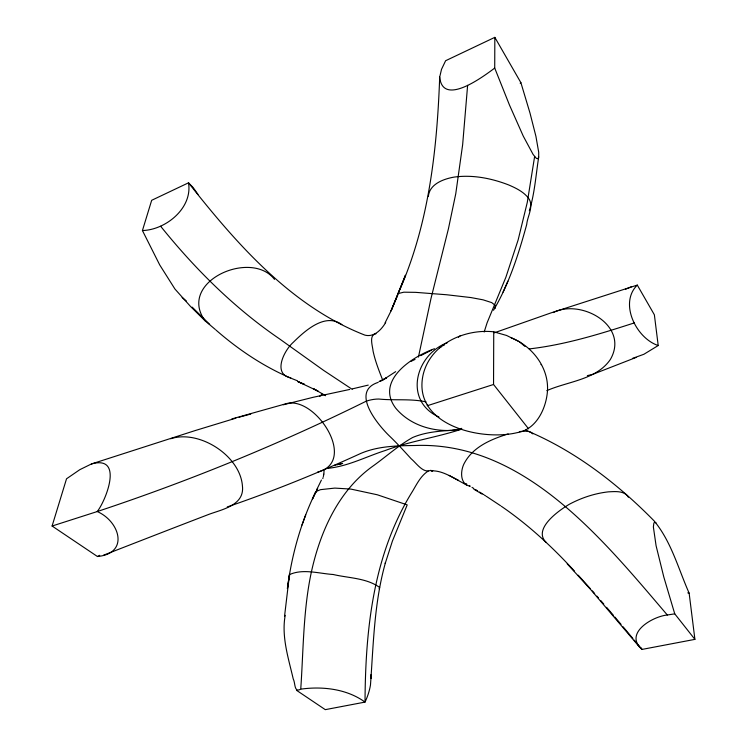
<?xml version="1.0" encoding="UTF-8"?>
<svg xmlns="http://www.w3.org/2000/svg" width="747" height="747" viewBox="0 0 747 747"><rect width="100%" height="100%" fill="white"/><g stroke="black" fill="none" stroke-linecap="round" stroke-linejoin="round"><path stroke-width="1.12" d="M528.559 428.797L493.543 384.481L493.739 331.808C464.176 328.615 429.88 344.311 423.007 375.274C412.521 424.884 480.638 441.402 517.083 432.672C535.478 429.889 545.394 410.159 547.262 393.211C550.053 369.083 532.966 346.393 511.153 337.747M494.831 37.35L520.902 82.693L530.006 113.096L535.926 136.346L538.699 152.239L538.699 157.029L537.971 158.7L536.337 158.355L533.097 154.424L523.236 136.057L509.463 105.019L494.719 68.07L494.831 37.35L445.623 60.722L441.514 69.322L439.694 77.1C437.014 150.829 428.722 225.613 398.086 293.58L391.064 310.864L385.069 322.872M285.205 615.332C281.311 636.677 288.491 658.303 293.235 678.939C295.588 683.384 293.86 692.917 300.733 689.201C303.422 651.085 303.095 610.439 311.359 572.09C320.099 532.135 338.195 491.124 372.277 466.558C385.788 456.987 398.151 445.614 412.624 437.509C424.754 432.326 438.05 431.215 451.067 430.337M315.626 492.843L317.643 488.473L312.395 499.145L315.832 491.647L320.472 489.658L334.824 488.099L350.857 489.08L377.328 494.785L407.208 504.888L392.399 541.108L385.237 563.387L385.443 562.724C374.191 602.493 373.435 644.082 370.475 685.008C369.504 690.938 367.561 696.662 365.022 702.096L325.29 709.65L296.55 690.331M439.694 77.1C442.672 107.12 483.43 76.483 494.719 68.07M467.622 85.335L462.645 144.694L455.763 193.734L448.424 228.787L431 298.455L418.432 357.085M427.499 404.379L427.303 405.724L493.543 384.481M284.551 616.238L289.481 574.63C302.834 568.43 319.081 573.575 333.246 574.508C348.532 578.113 366.73 577.982 379.625 587.459L379.131 588.739M428.367 196.321C429.544 184.005 443.634 178.925 454.12 177.095C472.59 174.546 491.498 178.281 508.735 184.967C515.86 188.039 523.199 191.596 528.194 197.74C534.507 205.714 527.466 215.864 526.719 224.417C518.689 253.943 509.137 283.897 493.515 310.266M534.619 156.553L527.298 202.297L518.147 239.899L505.887 277.23L487.109 322.779L484.168 332.032M538.699 157.029C535.888 174.91 534.712 193.445 529.343 210.747M323.871 473.981L324.049 470.293M323.834 474.186L323.33 476.614M323.077 477.576L322.788 478.575M52.094 526.028L97.259 511.546C119.959 521.518 129.474 553.452 97.465 556.524L52.094 526.028L66.53 478.79L79.836 469.658L91.433 463.962L195.014 430.617L235.856 418.171M215.201 329.371L205.005 320.743L190.522 306.466L174.929 289.014L159.718 264.933L142.434 230.552L151.678 200.299L188.505 182.819L193.174 187.572L197.974 194.369M315.832 491.647C300.92 522.032 291.685 555.049 287.39 588.571L289.481 574.63L289.612 576.002M301.993 525.02L305.719 514.879M397.777 295.009L391.064 310.864L405.444 275.251L398.086 293.58L403.847 292.189L415.612 292.348L446.687 294.757L470.927 297.567L483.057 299.827L491.675 302.591L495.233 305.336L495.13 308.399M503.058 292.096L507.857 281.217M321.425 480.022L317.045 489.014M385.704 322.499C381.465 329.623 374.182 337.467 364.994 335.16C290.947 306.298 236.519 243.662 188.505 182.819C192.773 207.909 166.039 229.871 142.434 230.552M430.898 470.293C423.129 473.785 416.649 463.317 411.186 458.826C404.052 451.011 396.946 443.158 389.29 435.846C376.974 423.876 350.446 391.251 378.206 382.371M319.623 396.452L322.032 394.155M460.049 335.889L459.433 336.43M459.106 336.701L458.387 337.261M494.327 332.807L550.791 312.965L637.294 285.093L654.372 314.804L658.21 345.534L643.886 354.274L632.55 358.383M395.667 371.642L383.669 379.457L386.479 377.842L379.99 381.269L382.651 379.924M520.902 82.693L520.173 83.15M637.294 285.093C618.833 303.123 636.145 338.298 658.21 345.534M461.487 429.226C437.994 433.559 411.326 426.948 395.686 408.114C374.873 380.466 412.456 356.627 434.474 348.718M439.385 347.906L440.188 347.42M428.218 471.04C420.888 475.69 416.91 483.888 412.643 491.115C373.201 554.293 365.432 629.039 365.022 702.096C347.084 689.033 322.928 686.148 301.377 689.07M441.001 346.953L441.804 346.487M443.401 345.6L444.194 345.17M97.465 556.524L99.715 555.31M170.671 438.75C199.001 429.413 239.983 455.409 242.42 485.793C244.82 505.065 222.821 509.258 209.225 514.225C173.958 527.737 138.765 541.454 103.581 555.17M431.355 350.212L420.72 355.637M410.943 361.371L415.033 359.438M625.482 289.276L631.523 286.68M447.518 342.64C415.397 354.452 403.137 400.868 438.965 417.05M553.163 312.591C580.886 298.361 629.833 325.645 610.383 359.438C596.517 379.775 568.028 381.306 546.851 390.625M283.328 404.781L313.254 397.273L349.764 389.439M381.54 380.456L379.074 381.53M636.164 357.421L592.548 374.424L587.366 375.629M461.366 429.245C436.323 437.518 410.01 441.141 385.265 450.506C366.133 456.604 347.859 466.427 327.616 468.35M634.38 322.881C600.009 333.974 565.218 344.815 529.212 348.914M91.433 463.962C123.881 454.839 106.279 499.864 97.259 511.546C189.364 480.947 279.238 444.194 366.142 401.223C370.213 399.804 374.518 399.019 378.841 399.038C394.519 400.663 410.682 398.496 426.042 401.877M508.175 433.951C491.694 439.059 473.645 446.51 464.821 462.318C460.292 469.686 459.33 484.308 470.218 486.26L469.349 485.718M231.887 418.908L286.988 403.464C316.476 396.713 358.028 461.945 317.587 472.132M239.087 417.256L241.225 416.649M242.299 416.35L250.777 414.043M459.526 428.974L461.805 428.367M368.252 385.107L352.463 388.851M541.005 364.639L541.519 364.508M227.256 506.933C272.487 491.395 316.933 473.486 360.428 453.578C377.627 446.118 396.498 445.726 414.949 445.501C524.207 441.234 603.548 540.417 667.323 615.005L674.746 613.838L694.906 639.367L641.99 649.423C623.484 633.269 652.682 616.378 667.323 615.005M337.401 464.653L342.658 463.429L334.731 465.213M458.761 429.142L451.786 430.272M519.333 431.589C523.722 431.318 529.642 430.001 532.835 433.895M431.066 470.937L432.765 470.741L431.542 470.834C441.374 470.498 450.096 476.156 458.593 480.358M375.993 333.741C368.644 334.871 372.632 346.057 373.052 350.969C375.199 361.184 379.084 370.895 382.894 380.578M291.05 377.945C272.001 374.266 284.149 350.268 293.375 342.219C305.084 330.678 325.253 312.386 341.883 324.618M493.739 331.808L506.578 335.459L518.969 341.547M687.763 592.866L689.136 593.146L694.906 639.367M297.502 380.821L291.806 378.552M525.505 430.132C574.434 450.413 617.181 483.29 654.101 520.883C671.31 541.584 678.351 568.859 689.136 593.146M298.716 381.988L304.402 384.332L297.539 381.428L318.073 391.148L313.871 388.944L325.627 395.705M290.816 378.141C263.374 366.432 238.312 349.568 215.883 329.978M449.059 475.381L466.567 485.018M656.006 522.807L654.708 522.302L653.896 523.003L653.364 526.915L656.081 545.721L663.803 576.992L674.746 613.838M473.859 489.22L481.908 493.972M475.69 489.64L477.594 490.826M472.001 487.361L473.822 488.482M465.96 483.608L466.791 484.131M479.546 492.04L483.57 494.561M484.261 495L485.643 495.877M352.21 389.327L323.712 370.456L279.695 338.989C234.269 308.016 195.06 268.985 160.652 226.257M486.353 496.325L500.49 505.682M186.302 300.929L182.128 297.53M501.274 506.223C528.306 524.711 552.472 547.075 574.555 571.194M546.244 542.49C532.219 529.063 559.12 510.229 569.429 504.216C581.502 497.782 594.743 493.384 608.347 491.853C615.042 491.554 624.473 490.424 628.404 497.231M519.492 341.818L524.908 346.393M209.674 324.385L192.156 307.129M567.206 563.854L590.961 589.878L639.768 647.341M578.234 575.199L590.13 588.421M592.38 590.952L594.649 593.548M596.928 596.143L598.44 597.871M600.728 600.523L603.781 604.052M606.592 607.33L613.455 615.369M614.828 616.994L621.046 624.352M205.005 320.743C177.011 281.899 251.048 248.854 274.504 279.359M623.119 626.817L632.877 638.48M634.278 640.16L641.99 649.423L641.01 647.845M370.923 674.597L371.063 678.5"/></g></svg>
